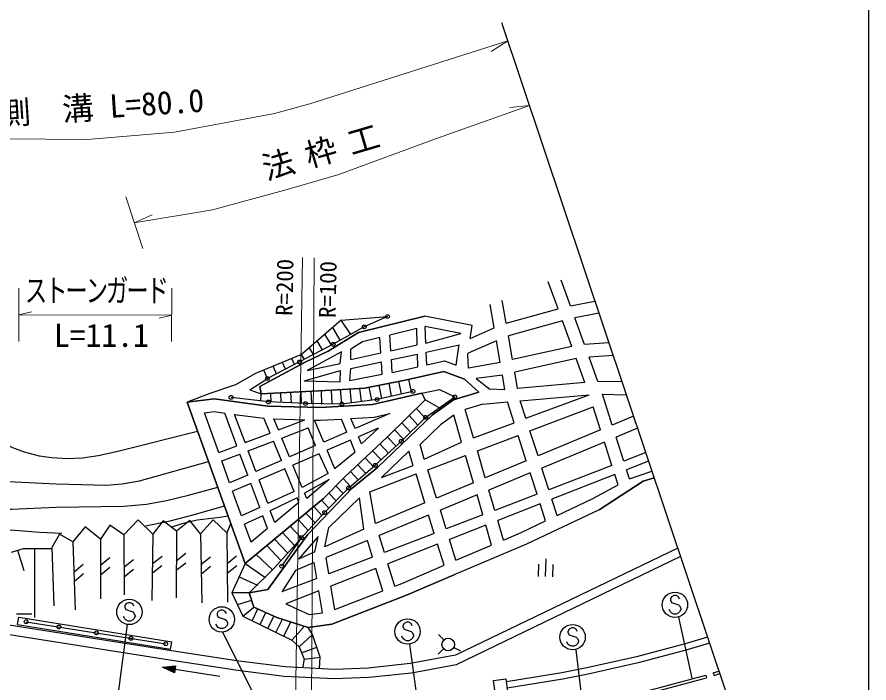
# Model space of a CAD drawing. Units: millimetres, scale not verified. Extents: x 40000 to 680000, y 20000 to 380000.
# Drawn here: x 511772 to 579000, y 287167 to 339695 of the extents above; entities that cross this region are included whole.
import ezdxf
from ezdxf.enums import TextEntityAlignment as Align

# ---------------------------------------------------------------- set-up
doc = ezdxf.new("R2010")
doc.units = ezdxf.units.MM
doc.header["$LTSCALE"] = 1000
for name, color, linetype, lineweight in [('M-BGD', 7, 'Continuous', 25), ('M-BGD-EXST', 7, 'Continuous', 25), ('M-BMK-OTRS', 5, 'Continuous', 25), ('M-STR-HTXT', 7, 'Continuous', 13), ('M-TTL-BAND', 7, 'Continuous', 25)]:
    doc.layers.add(name, color=color, linetype=linetype, lineweight=lineweight)
doc.styles.add('ＭＳ ゴシック', font='')
doc.styles.get('ＭＳ ゴシック').set_extended_font_data('MS Gothic')

msp = doc.modelspace()

# ---------------------------------------------------------------- linework, layer by layer
at = {"layer": 'M-BGD'}
for p, q in [((554465, 316682), (553690, 318821)), ((555446, 316910), (554708, 318947)), ((550377, 315537), (550066, 317335)), ((549424, 315182), (549105, 317023)), ((550377, 315537), (554465, 316682)), ((555446, 316910), (557376, 317290)), ((537345, 315772), (541002, 316076)), ((543959, 316111), (538722, 314824)), ((547686, 315372), (543959, 316111)), ((557697, 316334), (555791, 315958)), ((537345, 315772), (534228, 313085)), ((537345, 315772), (534228, 313085)), ((538100, 314658), (537345, 315772)), ((547537, 314346), (547686, 315372)), ((554807, 315739), (550549, 314547)), ((555546, 313700), (554807, 315739)), ((556553, 313854), (555791, 315958)), ((536575, 313808), (536068, 314672)), ((538722, 314824), (536333, 313339)), ((537274, 314195), (536683, 315202)), ((543318, 315130), (541199, 314609)), ((543352, 313827), (543318, 315130)), ((546785, 314735), (543977, 315292)), ((544031, 313974), (543977, 315292)), ((544031, 313974), (546785, 314735)), ((547537, 314346), (549424, 315182)), ((535868, 313436), (535454, 314142)), ((539036, 314078), (538122, 313509)), ((540409, 314415), (539036, 314078)), ((540479, 313205), (540409, 314415)), ((541270, 313376), (541199, 314609)), ((549600, 314167), (547368, 313178)), ((549899, 312443), (549600, 314167)), ((550872, 312681), (550549, 314547)), ((558484, 313986), (556553, 313854)), ((536333, 313339), (534506, 312475)), ((535161, 313063), (534839, 313612)), ((538115, 312693), (538122, 313509)), ((541270, 313376), (543352, 313827)), ((544060, 313264), (546653, 313826)), ((546557, 313163), (546653, 313826)), ((555546, 313700), (550872, 312681)), ((534228, 313085), (530600, 311567)), ((534228, 313085), (530600, 311567)), ((533671, 312284), (533462, 312765)), ((534449, 312688), (534228, 313085)), ((537376, 313284), (534675, 311821)), ((537281, 312365), (537376, 313284)), ((538115, 312693), (540479, 313205)), ((541311, 312669), (543370, 313115)), ((541369, 311668), (541311, 312669)), ((543396, 312097), (543370, 313115)), ((544102, 312255), (544060, 313264)), ((546433, 312226), (546557, 313163)), ((547350, 313053), (547368, 313178)), ((547403, 311988), (547350, 313053)), ((555889, 312751), (551043, 311695)), ((556570, 310872), (555889, 312751)), ((558812, 313006), (556908, 312876)), ((557608, 310944), (556908, 312876)), ((534506, 312475), (530923, 310564)), ((532245, 311551), (531986, 312147)), ((532958, 311918), (532724, 312456)), ((534675, 311821), (537281, 312365)), ((538022, 311017), (538109, 311975)), ((538109, 311975), (540520, 312498)), ((540577, 311514), (540520, 312498)), ((542227, 311835), (543396, 312097)), ((544102, 312255), (545504, 312569)), ((545504, 312569), (546433, 312226)), ((549899, 312443), (547403, 311988)), ((530600, 311567), (529001, 310686)), ((530600, 311567), (529001, 310686)), ((531531, 311185), (531248, 311839)), ((534431, 310995), (537308, 311802)), ((537269, 310914), (537308, 311802)), ((539089, 311225), (540577, 311514)), ((541369, 311668), (542227, 311835)), ((542391, 311052), (545448, 311737)), ((545448, 311737), (547094, 311129)), ((550070, 311453), (548007, 311171)), ((550270, 310300), (550070, 311453)), ((551269, 310391), (551043, 311695)), ((529001, 310686), (526993, 309990)), ((530139, 310288), (531531, 311185)), ((534431, 310995), (537269, 310914)), ((538022, 311017), (539089, 311225)), ((539193, 310430), (542391, 311052)), ((540546, 309610), (540340, 310653)), ((541327, 309785), (541126, 310806)), ((542108, 309961), (541911, 310959)), ((542889, 310136), (542695, 311120)), ((547094, 311129), (548221, 310114)), ((547094, 311129), (548221, 310114)), ((548007, 311171), (549072, 310329)), ((556570, 310872), (551269, 310391)), ((559515, 310912), (557608, 310944)), ((526993, 309990), (525184, 309328)), ((526993, 309990), (525184, 309328)), ((530139, 310288), (531026, 309969)), ((530923, 310564), (531026, 309969)), ((531019, 309406), (531026, 309969)), ((531026, 309969), (536585, 310256)), ((531823, 309324), (531792, 310008)), ((532626, 309290), (532591, 310050)), ((533428, 309256), (533389, 310091)), ((534231, 309222), (534188, 310132)), ((535033, 309202), (534987, 310182)), ((535836, 309141), (535786, 310219)), ((536585, 310256), (539193, 310430)), ((536636, 309178), (536585, 310256)), ((537401, 309167), (537302, 310304)), ((538168, 309267), (538064, 310355)), ((538963, 309370), (538819, 310405)), ((539758, 309473), (539555, 310501)), ((543724, 310035), (539823, 309132)), ((539823, 309132), (543724, 310035)), ((543975, 309503), (543724, 310035)), ((543724, 310035), (543975, 309503)), ((548221, 310114), (546216, 309494)), ((550270, 310300), (549072, 310329)), ((557965, 309938), (559852, 309906)), ((558743, 307510), (557965, 309938)), ((527335, 309575), (525184, 309328)), ((525184, 309328), (527335, 309575)), ((525184, 309328), (529781, 296581)), ((529781, 296581), (525184, 309328)), ((531575, 309010), (527335, 309575)), ((527335, 309575), (531575, 309010)), ((541017, 306587), (543975, 309503)), ((543975, 309503), (541017, 306587)), ((545094, 308873), (543975, 309503)), ((546216, 309494), (544561, 308305)), ((548517, 309159), (550465, 309331)), ((550442, 309307), (550439, 309329)), ((550992, 307694), (550465, 309331)), ((551487, 309421), (556927, 309901)), ((551930, 308043), (551487, 309421)), ((551930, 308043), (556927, 309901)), ((556922, 309900), (556922, 309901)), ((535715, 308893), (531575, 309010)), ((531575, 309010), (535715, 308893)), ((539823, 309132), (535715, 308893)), ((535715, 308893), (539823, 309132)), ((543972, 308070), (543277, 308814)), ((548517, 309159), (547145, 308735)), ((547796, 306505), (547145, 308735)), ((552249, 307052), (557241, 308952)), ((557816, 307125), (557232, 308949)), ((526553, 308479), (527326, 308568)), ((527686, 305338), (526553, 308479)), ((527326, 308568), (528157, 308457)), ((529115, 305882), (528157, 308457)), ((528943, 308352), (531256, 308044)), ((529770, 306131), (528943, 308352)), ((531739, 306880), (531256, 308044)), ((532033, 307997), (534489, 307928)), ((532393, 307130), (532033, 307997)), ((532393, 307130), (534489, 307928)), ((535729, 307893), (537378, 307988)), ((537806, 306957), (537378, 307988)), ((538118, 308031), (539966, 308138)), ((538449, 307235), (538118, 308031)), ((541181, 308419), (538449, 307235)), ((539966, 308138), (541181, 308419)), ((544561, 308305), (540214, 304157)), ((543401, 307509), (542707, 308253)), ((546237, 308278), (545201, 307533)), ((546857, 306156), (546237, 308278)), ((560421, 308207), (558743, 307510)), ((532662, 306483), (534758, 307281)), ((535337, 305886), (534758, 307281)), ((535256, 307906), (535729, 307893)), ((535979, 306164), (535256, 307906)), ((540270, 307262), (538717, 306588)), ((540258, 307246), (538951, 306024)), ((540270, 307262), (540258, 307246)), ((542831, 306948), (542137, 307691)), ((545201, 307533), (543579, 305986)), ((547796, 306505), (550992, 307694)), ((560740, 307257), (559049, 306554)), ((529770, 306131), (531739, 306880)), ((537806, 306957), (535979, 306164)), ((537608, 303398), (541017, 306587)), ((541017, 306587), (537608, 303398)), ((538951, 306024), (538717, 306588)), ((541677, 305839), (540996, 306568)), ((542260, 306387), (541567, 307129)), ((548098, 305472), (551314, 306696)), ((551958, 304693), (551314, 306696)), ((552885, 305077), (552249, 307052)), ((557816, 307125), (552885, 305077)), ((530014, 305475), (532007, 306234)), ((532637, 304716), (532007, 306234)), ((533279, 304994), (532662, 306483)), ((538075, 306310), (536247, 305518)), ((538466, 305368), (538075, 306310)), ((541088, 305297), (540412, 306021)), ((543900, 304820), (543579, 305986)), ((543900, 304820), (546857, 306156)), ((558122, 306170), (553193, 304122)), ((558716, 304314), (558122, 306170)), ((559652, 304671), (559049, 306554)), ((527686, 305338), (529115, 305882)), ((527923, 304679), (529360, 305226)), ((529978, 303563), (529360, 305226)), ((530621, 303842), (530014, 305475)), ((535337, 305886), (533279, 304994)), ((535605, 305239), (533548, 304348)), ((536327, 303696), (535605, 305239)), ((536854, 304057), (536247, 305518)), ((538466, 305368), (536910, 304114)), ((540500, 304755), (539828, 305475)), ((542686, 305459), (540540, 303385)), ((543022, 304332), (542686, 305459)), ((548719, 303347), (548098, 305472)), ((561385, 305334), (559652, 304671)), ((528549, 302944), (527923, 304679)), ((532637, 304716), (530621, 303842)), ((539907, 304218), (539244, 304928)), ((544196, 303986), (547161, 305115)), ((547790, 302961), (547161, 305115)), ((551958, 304693), (548719, 303347)), ((561612, 304657), (559875, 303974)), ((532905, 304069), (530866, 303185)), ((533649, 302277), (532905, 304069)), ((534285, 302572), (533548, 304348)), ((536910, 304114), (536854, 304057)), ((540214, 304157), (538227, 302524)), ((539297, 303699), (538660, 304382)), ((540540, 303385), (543022, 304332)), ((544884, 301754), (544196, 303986)), ((553743, 302413), (553193, 304122)), ((558716, 304314), (553743, 302413)), ((560099, 303277), (559875, 303974)), ((560099, 303277), (561871, 303885)), ((529978, 303563), (528549, 302944)), ((536327, 303696), (534285, 302572)), ((536402, 303206), (534456, 302141)), ((536402, 303206), (534644, 301724)), ((535962, 301724), (537608, 303398)), ((537608, 303398), (535962, 301724)), ((538078, 302660), (537496, 303284)), ((538688, 303180), (538075, 303835)), ((539606, 302241), (543266, 303663)), ((543945, 301365), (543266, 303663)), ((552266, 303737), (549001, 302381)), ((552807, 302055), (552266, 303737)), ((558943, 303608), (553985, 301660)), ((559204, 302790), (558943, 303608)), ((561191, 303092), (562051, 303348)), ((530223, 302906), (528787, 302284)), ((530926, 301015), (530223, 302906)), ((531563, 301310), (530866, 303185)), ((537507, 302099), (536934, 302713)), ((547790, 302961), (544884, 301754)), ((557213, 301707), (559204, 302790)), ((557700, 300831), (561191, 303092)), ((529486, 300347), (528787, 302284)), ((533649, 302277), (531563, 301310)), ((534644, 301724), (534456, 302141)), ((538227, 302524), (534694, 298864)), ((536947, 301527), (536373, 302142)), ((540055, 299749), (539606, 302241)), ((548072, 301996), (545180, 300794)), ((548532, 300421), (548072, 301996)), ((549469, 300779), (549001, 302381)), ((552807, 302055), (549469, 300779)), ((529781, 296581), (535962, 301724)), ((535962, 301724), (529781, 296581)), ((533883, 301770), (531750, 300753)), ((534012, 301403), (532116, 299825)), ((534012, 301403), (533883, 301770)), ((536386, 300955), (535797, 301587)), ((538794, 301767), (536381, 299442)), ((539140, 299295), (538794, 301767)), ((543956, 301369), (540055, 299749)), ((553053, 301293), (549704, 299977)), ((553486, 299947), (553053, 301293)), ((554398, 300378), (553985, 301660)), ((554398, 300378), (557213, 301707)), ((530926, 301015), (529486, 300347)), ((532116, 299825), (531750, 300753)), ((535291, 299785), (534565, 300562)), ((535833, 300376), (535181, 301074)), ((545636, 299314), (545180, 300794)), ((521330, 300032), (520202, 298864)), ((522498, 298904), (521330, 300032)), ((523304, 299951), (522498, 298904)), ((524352, 299146), (523304, 299951)), ((525400, 299985), (524352, 299146)), ((526239, 298937), (525400, 299985)), ((527247, 300025), (526239, 298937)), ((528334, 299018), (527247, 300025)), ((531171, 300357), (529724, 299686)), ((531545, 299350), (531171, 300357)), ((534748, 299193), (533949, 300049)), ((544252, 300409), (540349, 298788)), ((544700, 298956), (544252, 300409)), ((548532, 300421), (545636, 299314)), ((550153, 298439), (549704, 299977)), ((551557, 299037), (553486, 299947)), ((517160, 299488), (516173, 298300)), ((518349, 298501), (517160, 299488)), ((519094, 299609), (518349, 298501)), ((520202, 298864), (519094, 299609)), ((528633, 299764), (528334, 299018)), ((530237, 298262), (529724, 299686)), ((531545, 299350), (530237, 298262)), ((534206, 298602), (533333, 299537)), ((536050, 297915), (536381, 299442)), ((539140, 299295), (536050, 297915)), ((548769, 299610), (545894, 298480)), ((549226, 298045), (548769, 299610)), ((515126, 298904), (514521, 297856)), ((516173, 298300), (515126, 298904)), ((518349, 298501), (518356, 293808)), ((520202, 298864), (520221, 294116)), ((522498, 298904), (522417, 293679)), ((524352, 299146), (524318, 293872)), ((526239, 298937), (526349, 293486)), ((528334, 299018), (528379, 293550)), ((534694, 298864), (531558, 294530)), ((533130, 297410), (532101, 298512)), ((533668, 298006), (532717, 299024)), ((535538, 298728), (533972, 296941)), ((535267, 297504), (535538, 298728)), ((540760, 297450), (540349, 298788)), ((544700, 298956), (540760, 297450)), ((550153, 298439), (551557, 299037)), ((514521, 297856), (514671, 293260)), ((516173, 298300), (516347, 292938)), ((532591, 296814), (531485, 297999)), ((539421, 298403), (536165, 297050)), ((539823, 297092), (539421, 298403)), ((544960, 298113), (541030, 296569)), ((545474, 296448), (544960, 298113)), ((546399, 296842), (545894, 298480)), ((546399, 296842), (549226, 298045)), ((511333, 297481), (512290, 297783)), ((511811, 297632), (512319, 296025)), ((512290, 297783), (514524, 297783)), ((513146, 297783), (513146, 292328)), ((522462, 296591), (523221, 297180)), ((524337, 296809), (525091, 297404)), ((528354, 296584), (529099, 297190)), ((531923, 296089), (530650, 297305)), ((535267, 297504), (533972, 296941)), ((563912, 297799), (546379, 289348)), ((516250, 295918), (516980, 296542)), ((518352, 296454), (519101, 297056)), ((520212, 296297), (520960, 296900)), ((524332, 296059), (525086, 296654)), ((526288, 296511), (527026, 297126)), ((529781, 296581), (531336, 295504)), ((535217, 296656), (533751, 296048)), ((535425, 295410), (535217, 296656)), ((536378, 295775), (536165, 297050)), ((539823, 297092), (536378, 295775)), ((541573, 294798), (541030, 296569)), ((564136, 297130), (546428, 288594)), ((552926, 295568), (552953, 296548)), ((553485, 295553), (553525, 296952)), ((554045, 295537), (554073, 296517)), ((518353, 295704), (519102, 296306)), ((520215, 295547), (520963, 296150)), ((522450, 295841), (523210, 296430)), ((526303, 295761), (527041, 296376)), ((528360, 295834), (529105, 296440)), ((533751, 296048), (532667, 294356)), ((540096, 296202), (536540, 294804)), ((540639, 294434), (540096, 296202)), ((542124, 295013), (545474, 296448)), ((516275, 295169), (517005, 295793)), ((529305, 295545), (530745, 294884)), ((535425, 295410), (532667, 294356)), ((542503, 294087), (546329, 295726)), ((531558, 294530), (530094, 294267)), ((536848, 292957), (536540, 294804)), ((541573, 294798), (542124, 295013)), ((530094, 294267), (528725, 294283)), ((530094, 294267), (530455, 293143)), ((535588, 294430), (532979, 293405)), ((535876, 292705), (535588, 294430)), ((536624, 291797), (542503, 294087)), ((536848, 292957), (540639, 294434)), ((530282, 293682), (529155, 293320)), ((529590, 292425), (530455, 293143)), ((530455, 293143), (532280, 292326)), ((532979, 293405), (534836, 292566)), ((511732, 292632), (512932, 292632)), ((530316, 292072), (530768, 293003)), ((530945, 291766), (531407, 292717)), ((534836, 292566), (535876, 292705)), ((511812, 291770), (511907, 292362)), ((511907, 292362), (523979, 290423)), ((512486, 291998), (523506, 290249)), ((531575, 291460), (532046, 292430)), ((532204, 291154), (532708, 292190)), ((532280, 292326), (534748, 291545)), ((532834, 290848), (533382, 291977)), ((534748, 291545), (536624, 291797)), ((511812, 291770), (523884, 289831)), ((533464, 290543), (534460, 291636)), ((534057, 291764), (534057, 291764)), ((534038, 290019), (535075, 290986)), ((545028, 290989), (545446, 290559)), ((523884, 289831), (523979, 290423)), ((534228, 289534), (535421, 290001)), ((544994, 289445), (545431, 289857)), ((546238, 289969), (546770, 289693)), ((534418, 289049), (535697, 289201)), ((523255, 288403), (524285, 288529)), ((523531, 288361), (524234, 288456)), ((524234, 288456), (524173, 288060)), ((524285, 288529), (524201, 287975)), ((524201, 287975), (523255, 288403)), ((523255, 288403), (527779, 287705)), ((524173, 288060), (523531, 288361)), ((523690, 288337), (524182, 288382)), ((524146, 288145), (523690, 288337)), ((523927, 288300), (524130, 288309)), ((524118, 288230), (523927, 288300)), ((524130, 288309), (524118, 288230)), ((524182, 288382), (524146, 288145)), ((561418, 286511), (566134, 287777)), ((566134, 287777), (566186, 287584)), ((566711, 287957), (567162, 288105)), ((566711, 287957), (566774, 287767)), ((566774, 287767), (567225, 287916)), ((561470, 286318), (566186, 287584))]:
    msp.add_line(p, q, dxfattribs=at)
for points in [[(547094, 311129), (545448, 311737), (542391, 311052), (539193, 310430), (536585, 310256), (531026, 309969), (530923, 310564), (534506, 312475), (536333, 313339), (538722, 314824), (543959, 316111)], [(541002, 316076), (539173, 315260), (536715, 313882), (534074, 312491), (531531, 311185)], [(537345, 315772), (534228, 313085), (531986, 312147)], [(525184, 309328), (527335, 309575), (531575, 309010), (535715, 308893), (539823, 309132), (543724, 310035)], [(543724, 310035), (543975, 309503), (541017, 306587), (537608, 303398), (535962, 301724), (529781, 296581), (525184, 309328)], [(543012, 310164), (540185, 309529), (537401, 309167), (534532, 309209), (531607, 309334), (528657, 309696)], [(534748, 291545), (532280, 292326), (530455, 293143), (530094, 294267), (531558, 294530), (534694, 298864), (538227, 302524), (540214, 304157), (544561, 308305), (546216, 309494), (548221, 310114)], [(543724, 310035), (545115, 310309), (546317, 309734)], [(532657, 296376), (534223, 298622), (536045, 300606), (537947, 302549), (540045, 304336), (542098, 306228), (544015, 308113), (546317, 309734)], [(498613, 308088), (499531, 306535), (500539, 305043), (501187, 304244), (502032, 303380), (502809, 302744), (503672, 302196), (504578, 301773), (505530, 301449), (506709, 301174), (507933, 300997), (509530, 300885), (511327, 300872), (514847, 301022), (518406, 301073), (520207, 301115), (521992, 301268), (523561, 301547), (525311, 301972), (527610, 302601)], [(508742, 307705), (509657, 306912), (510787, 306091), (511414, 305753), (512345, 305387), (513519, 305093), (514522, 304948), (515725, 304883), (516925, 304932), (518167, 305106), (519730, 305449), (526014, 307025)], [(494222, 307210), (494750, 306126), (495358, 305108), (495985, 304331), (496707, 303630), (497574, 302950), (498587, 302301), (499830, 301654), (501101, 301118), (502992, 300468), (504779, 299962), (506146, 299649), (507570, 299429), (510567, 299297), (513567, 299062), (515295, 298974)], [(511059, 303071), (514852, 302865), (518847, 302763), (520072, 302867), (521446, 303107), (526875, 304639)], [(562051, 303348), (561191, 303092), (557700, 300831), (551966, 298124), (546329, 295726), (542503, 294087), (536624, 291797), (534748, 291545)], [(521897, 299561), (523858, 299955), (525671, 300422), (528133, 301151)], [(523937, 299445), (524885, 299770), (525977, 300026), (527768, 300238), (528420, 300354)], [(534223, 298622), (532053, 296218), (530094, 294267)], [(529781, 296581), (528725, 294283), (529590, 292425), (533464, 290543), (534038, 290019), (534418, 289049), (534295, 288362)], [(546379, 289348), (542782, 288692), (539492, 288344), (536811, 288239), (532922, 288430), (529286, 288892), (523951, 289700), (511803, 291618), (497819, 293881)], [(546428, 288594), (542888, 287949), (539546, 287596), (536808, 287488), (532856, 287682), (529183, 288149), (523836, 288959), (511685, 290877), (497699, 293140)], [(535645, 288296), (535697, 289201), (535075, 290986), (534748, 291545)], [(566267, 290773), (564509, 290248), (560659, 289228), (556746, 288347), (554763, 287960), (550384, 287243)], [(566426, 290299), (564645, 289767), (560778, 288742), (556849, 287858), (554852, 287468), (550446, 286747)]]:
    msp.add_lwpolyline(points, dxfattribs=at)
msp.add_lwpolyline([(550354, 287488), (550476, 286505), (549506, 286384), (549383, 287368)], close=True, dxfattribs=at)
for centre, radius in [((541002, 316076), 150), ((539173, 315260), 150), ((536715, 313882), 150), ((534074, 312491), 150), ((531531, 311185), 150), ((543012, 310164), 150), ((528657, 309696), 150), ((531607, 309334), 150), ((534532, 309209), 150), ((537401, 309167), 150), ((540185, 309529), 150), ((546317, 309734), 150), ((544015, 308113), 150), ((542098, 306228), 150), ((540045, 304336), 150), ((537947, 302549), 150), ((536045, 300606), 150), ((534223, 298622), 150), ((532657, 296376), 150), ((512486, 291998), 150), ((515079, 291587), 150), ((518033, 291118), 150), ((520763, 290684), 150), ((545794, 290200), 500), ((523506, 290249), 150)]:
    msp.add_circle(centre, radius, dxfattribs=at)
at = {"layer": 'M-BGD-EXST'}
for p, q in [((563417, 293970), (563326, 293788)), ((563599, 294061), (563417, 293970)), ((563780, 294061), (563599, 294061)), ((563962, 293970), (563780, 294061)), ((564053, 293788), (563962, 293970)), ((520361, 293406), (520270, 293224)), ((520270, 293224), (520270, 293133)), ((520270, 293133), (520361, 292951)), ((520543, 293497), (520361, 293406)), ((520725, 293497), (520543, 293497)), ((520907, 293406), (520725, 293497)), ((520998, 293224), (520907, 293406)), ((563326, 293788), (563326, 293697)), ((563326, 293697), (563417, 293516)), ((563417, 293516), (563962, 293334)), ((563962, 293334), (564053, 293243)), ((564053, 293243), (564144, 293061)), ((520361, 292951), (520907, 292769)), ((520907, 292769), (520998, 292679)), ((520998, 292679), (521088, 292497)), ((521088, 292497), (521088, 292406)), ((527653, 292816), (527563, 292634)), ((527563, 292634), (527563, 292543)), ((527563, 292543), (527653, 292361)), ((527835, 292906), (527653, 292816)), ((528017, 292906), (527835, 292906)), ((528199, 292816), (528017, 292906)), ((528290, 292634), (528199, 292816)), ((563326, 292788), (563235, 292970)), ((563417, 292697), (563326, 292788)), ((563599, 292606), (563417, 292697)), ((563780, 292606), (563599, 292606)), ((563962, 292697), (563780, 292606)), ((564053, 292788), (563962, 292697)), ((564144, 292970), (564053, 292788)), ((564144, 293061), (564144, 292970)), ((519559, 284732), (520501, 291779)), ((520270, 292224), (520179, 292406)), ((520361, 292133), (520270, 292224)), ((520543, 292042), (520361, 292133)), ((520725, 292042), (520543, 292042)), ((520907, 292133), (520725, 292042)), ((520998, 292224), (520907, 292133)), ((521088, 292406), (520998, 292224)), ((527563, 291634), (527472, 291816)), ((527653, 292361), (528199, 292179)), ((528199, 292179), (528290, 292088)), ((528290, 292088), (528381, 291906)), ((528381, 291816), (528290, 291634)), ((528381, 291906), (528381, 291816)), ((542319, 291862), (542228, 291680)), ((542500, 291953), (542319, 291862)), ((542682, 291953), (542500, 291953)), ((542864, 291862), (542682, 291953)), ((542955, 291680), (542864, 291862)), ((565051, 287545), (564007, 292364)), ((527653, 291543), (527563, 291634)), ((527835, 291452), (527653, 291543)), ((528017, 291452), (527835, 291452)), ((531796, 283650), (528008, 291135)), ((528199, 291543), (528017, 291452)), ((528290, 291634), (528199, 291543)), ((542228, 291680), (542228, 291589)), ((542228, 291589), (542319, 291407)), ((542319, 291407), (542864, 291225)), ((542864, 291225), (542955, 291134)), ((542955, 291134), (543046, 290953)), ((555340, 291419), (555249, 291238)), ((555249, 291238), (555249, 291147)), ((555249, 291147), (555340, 290965)), ((555521, 291510), (555340, 291419)), ((555703, 291510), (555521, 291510)), ((555885, 291419), (555703, 291510)), ((555976, 291238), (555885, 291419)), ((542228, 290680), (542137, 290862)), ((542319, 290589), (542228, 290680)), ((542500, 290498), (542319, 290589)), ((542682, 290498), (542500, 290498)), ((542864, 290589), (542682, 290498)), ((542955, 290680), (542864, 290589)), ((543046, 290862), (542955, 290680)), ((543046, 290953), (543046, 290862)), ((555340, 290965), (555885, 290783)), ((555885, 290783), (555976, 290692)), ((555976, 290692), (556067, 290510)), ((556067, 290510), (556067, 290419)), ((543662, 283785), (542777, 290225)), ((555249, 290238), (555158, 290419)), ((555340, 290147), (555249, 290238)), ((555521, 290056), (555340, 290147)), ((555703, 290056), (555521, 290056)), ((555885, 290147), (555703, 290056)), ((555976, 290238), (555885, 290147)), ((556396, 285506), (555902, 289792)), ((556067, 290419), (555976, 290238))]:
    msp.add_line(p, q, dxfattribs=at)
for centre in [(563689, 293334), (520634, 292769), (527926, 292179), (542591, 291225), (555612, 290783)]:
    msp.add_circle(centre, 1000, dxfattribs=at)
at = {"layer": 'M-BMK-OTRS'}
msp.add_line((567959, 285729), (550019, 339231), dxfattribs=at)
at = {"layer": 'M-STR-HTXT'}
for p, q in [((550491, 337822), (534871, 332842)), ((550491, 337822), (549190, 336966)), ((532085, 332098), (534871, 332842)), ((552202, 332721), (550663, 332571)), ((524204, 330607), (532085, 332098)), ((517318, 330039), (524204, 330607)), ((510863, 330080), (517318, 330039)), ((520353, 325512), (521687, 321428)), ((521020, 323470), (522439, 324084)), ((533662, 280712), (534307, 320716)), ((535209, 320708), (534968, 280650)), ((511914, 318298), (511907, 314108)), ((523979, 318298), (523972, 314108)), ((511910, 316197), (512911, 316446)), ((511910, 316197), (523976, 316178)), ((523976, 316178), (522975, 315930))]:
    msp.add_line(p, q, dxfattribs=at)
msp.add_lwpolyline([(521020, 323470), (527196, 324489), (533091, 326094), (537153, 327273), (544867, 330109), (552202, 332721)], dxfattribs=at)
at = {"layer": 'M-TTL-BAND'}
msp.add_line((579000, 20000), (579000, 370000), dxfattribs=at)

# ---------------------------------------------------------------- texts
at = {"layer": 'M-STR-HTXT', "style": 'ＭＳ ゴシック'}
for s, height, rotation, p in [('側\u3000溝 L=80.0', 1833, 3.8, (510431, 330610)), ('R=200', 1320, 88.8, (533892, 316107)), ('R=100', 1320, 88.8, (537300, 315937))]:
    msp.add_text(s, height=height, rotation=rotation, dxfattribs=at).set_placement(p, align=Align.BOTTOM_LEFT)
at = {"layer": 'M-STR-HTXT', "style": 'ＭＳ ゴシック', "width": 0.7}
for s, p in [('ス', (513273, 318128)), ('ト', (514873, 318128)), ('ン', (518073, 318128)), ('ガ', (519673, 318128)), ('ド', (522873, 318128)), ('ー', (516473, 318128)), ('ー', (521273, 318128))]:
    msp.add_text(s, height=1833, dxfattribs=at).set_placement(p, align=Align.MIDDLE_CENTER)
at = {"layer": 'M-STR-HTXT', "style": 'ＭＳ ゴシック'}
msp.add_text('L=11.1', height=1833, dxfattribs=at).set_placement((518432, 314593), align=Align.MIDDLE_CENTER)
at = {"layer": 'M-STR-HTXT', "insert": (531502, 326632), "char_height": 1833, "attachment_point": 7, "rotation": 16.4, "style": 'ＭＳ ゴシック'}
msp.add_mtext('\\T1.4;法枠工', dxfattribs=at)

doc.saveas('drawing.dxf')
